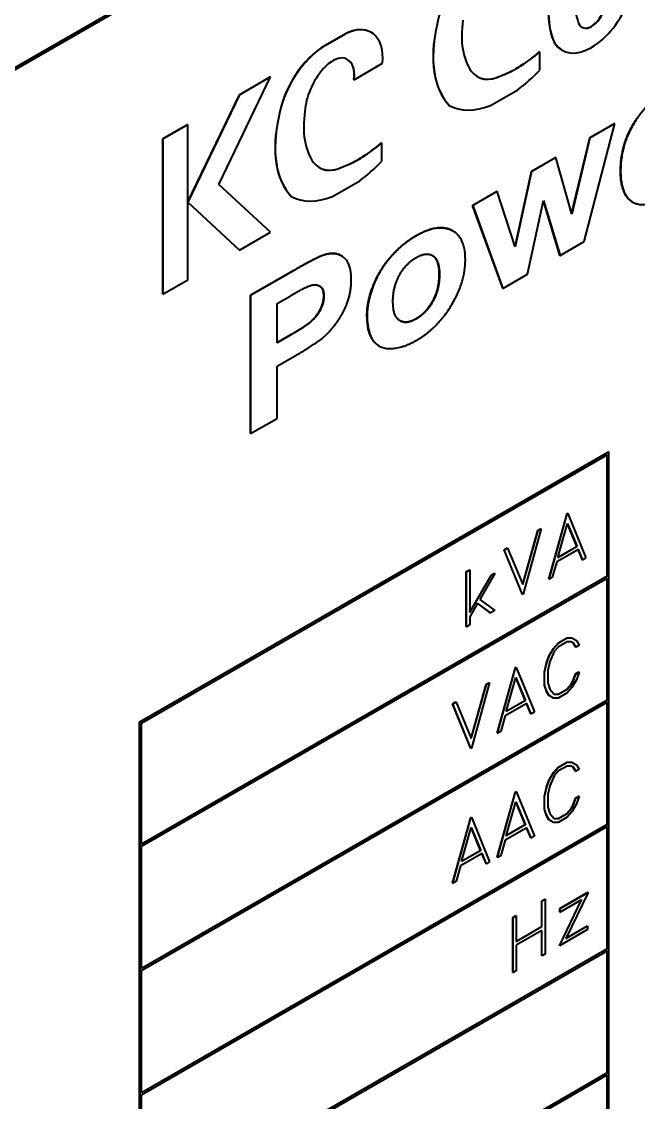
# Model space of a CAD drawing. Header units: millimetres. Extents: x 0 to 5887, y 0 to 4158.
# Drawn here: x 5422.63 to 5435.39, y 3202.03 to 3224.39 of the extents above; entities that cross this region are included whole.
import ezdxf

# ---------------------------------------------------------------- set-up
doc = ezdxf.new("R2010")
doc.units = ezdxf.units.MM
doc.header["$LTSCALE"] = 7
doc.layers.add('가시적인 것(ISO)', color=3, linetype='Continuous', lineweight=40)
doc.layers.add('가시적인 좁은 것(ISO)', color=3, linetype='Continuous', lineweight=35)

msp = doc.modelspace()

# ---------------------------------------------------------------- linework, layer by layer
at = {"layer": '가시적인 것(ISO)'}
for p, q in [((5411.8745, 3217.3254), (5461.9772, 3246.1776)), ((5461.9808, 3246.1756), (5411.878, 3217.3233)), ((5411.9058, 3217.2985), (5461.953, 3246.1187)), ((5431.2196, 3224.3021), (5431.2231, 3224.3)), ((5434.4199, 3224.2915), (5434.4235, 3224.2894)), ((5428.9097, 3223.8986), (5429.3297, 3224.1405)), ((5429.3332, 3224.1384), (5428.9132, 3223.8966)), ((5429.3297, 3224.1405), (5429.3332, 3224.1384)), ((5429.8589, 3224.1692), (5429.8624, 3224.1672)), ((5428.9097, 3223.8986), (5428.9132, 3223.8966)), ((5433.3484, 3223.7659), (5433.3519, 3223.7639)), ((5433.3519, 3223.3831), (5433.3519, 3223.7639)), ((5433.6571, 3223.9464), (5433.6606, 3223.9443)), ((5433.8087, 3223.7981), (5433.8122, 3223.796)), ((5434.4187, 3223.8545), (5434.4259, 3223.8586)), ((5429.5101, 3223.1886), (5430.1005, 3223.5286)), ((5426.7126, 3221.0231), (5427.7811, 3223.2446)), ((5427.1375, 3222.8781), (5427.7776, 3223.2467)), ((5427.7811, 3223.2446), (5427.1411, 3222.876)), ((5427.7776, 3223.2467), (5427.7811, 3223.2446)), ((5429.5066, 3223.1906), (5429.5101, 3223.1886)), ((5432.558, 3223.2747), (5432.5615, 3223.2727)), ((5426.0726, 3220.6639), (5427.1375, 3222.8781)), ((5427.1411, 3222.876), (5426.0726, 3220.6545)), ((5427.1375, 3222.8781), (5427.1411, 3222.876)), ((5432.3302, 3222.6518), (5432.8985, 3222.979)), ((5431.4771, 3222.6591), (5431.4806, 3222.6571)), ((5427.9509, 3222.4198), (5427.9544, 3222.4177)), ((5425.5505, 3221.9642), (5426.069, 3222.2628)), ((5426.0726, 3222.2607), (5425.554, 3221.9621)), ((5426.069, 3222.2628), (5426.0726, 3222.2607)), ((5426.0726, 3220.6545), (5426.0726, 3222.2607)), ((5434.2699, 3219.8403), (5434.9038, 3222.2794)), ((5434.3852, 3221.9849), (5434.9002, 3222.2814)), ((5434.9038, 3222.2794), (5434.3888, 3221.9828)), ((5434.9002, 3222.2814), (5434.9038, 3222.2794)), ((5425.5505, 3218.7517), (5425.5505, 3221.9642)), ((5425.5505, 3221.9642), (5425.554, 3221.9621)), ((5425.554, 3221.9621), (5425.554, 3218.7497)), ((5434.0112, 3220.4156), (5434.3852, 3221.9849)), ((5434.3888, 3221.9828), (5434.0134, 3220.4079)), ((5434.3852, 3221.9849), (5434.3888, 3221.9828)), ((5430.0797, 3221.8836), (5430.0832, 3221.8816)), ((5430.0832, 3221.5008), (5430.0832, 3221.8816)), ((5433.178, 3221.2896), (5433.6798, 3221.5786)), ((5433.6833, 3221.5766), (5433.1815, 3221.2876)), ((5433.6798, 3221.5786), (5433.6833, 3221.5766)), ((5434.0134, 3220.4079), (5433.6833, 3221.5766)), ((5429.2893, 3221.3924), (5429.2928, 3221.3904)), ((5432.8396, 3219.7407), (5433.178, 3221.2896)), ((5433.1815, 3221.2876), (5432.842, 3219.7333)), ((5433.178, 3221.2896), (5433.1815, 3221.2876)), ((5429.0615, 3220.7695), (5429.6298, 3221.0967)), ((5427.7811, 3220.0322), (5426.7126, 3221.0231)), ((5431.9613, 3220.589), (5432.4687, 3220.8812)), ((5432.4723, 3220.8792), (5431.9648, 3220.587)), ((5432.4687, 3220.8812), (5432.4723, 3220.8792)), ((5432.842, 3219.7333), (5432.4723, 3220.8792)), ((5426.0726, 3219.0483), (5426.0726, 3220.6545)), ((5426.0726, 3220.6545), (5427.1411, 3219.6636)), ((5427.1375, 3219.6656), (5426.0726, 3220.6533)), ((5428.2084, 3220.7768), (5428.2119, 3220.7748)), ((5433.0948, 3219.1635), (5433.4305, 3220.6916)), ((5433.7665, 3219.5545), (5433.4293, 3220.686)), ((5433.4305, 3220.6916), (5433.7701, 3219.5524)), ((5435.2696, 3220.6578), (5435.2731, 3220.6557)), ((5432.5857, 3218.8745), (5431.9613, 3220.589)), ((5431.9613, 3220.589), (5431.9648, 3220.587)), ((5431.9648, 3220.587), (5432.5892, 3218.8724)), ((5427.1411, 3219.6636), (5427.7811, 3220.0322)), ((5431.5498, 3220.0625), (5431.5533, 3220.0604)), ((5433.7701, 3219.5524), (5434.2699, 3219.8403)), ((5427.1375, 3219.6656), (5427.1411, 3219.6636)), ((5429.2445, 3219.5478), (5429.248, 3219.5458)), ((5433.7665, 3219.5545), (5433.7701, 3219.5524)), ((5425.554, 3218.7497), (5426.0726, 3219.0483)), ((5427.3662, 3218.7302), (5428.2471, 3219.2375)), ((5428.2506, 3219.2354), (5427.3697, 3218.7281)), ((5432.5892, 3218.8724), (5433.0948, 3219.1635)), ((5432.5857, 3218.8745), (5432.5892, 3218.8724)), ((5425.5505, 3218.7517), (5425.554, 3218.7497)), ((5427.3662, 3215.8688), (5427.3662, 3218.7302)), ((5427.3662, 3218.7302), (5427.3697, 3218.7281)), ((5427.3697, 3218.7281), (5427.3697, 3215.8667)), ((5427.9186, 3218.5601), (5428.1846, 3218.7132)), ((5427.9186, 3217.7466), (5427.9186, 3218.5601)), ((5427.9186, 3217.7506), (5428.215, 3217.9213)), ((5428.2186, 3217.9193), (5427.9186, 3217.7466)), ((5430.0252, 3217.682), (5430.0287, 3217.6799)), ((5427.9186, 3217.2624), (5428.277, 3217.4688)), ((5427.9186, 3216.1828), (5427.9186, 3217.2624)), ((5427.3697, 3215.8667), (5427.9186, 3216.1828)), ((5427.3662, 3215.8688), (5427.3697, 3215.8667)), ((5425.0733, 3209.9032), (5434.7794, 3215.4925)), ((5434.783, 3215.4905), (5425.0769, 3209.9011)), ((5434.7794, 3215.4925), (5434.783, 3215.4905)), ((5434.783, 3200.0712), (5434.783, 3215.4905)), ((5425.1122, 3209.8806), (5434.7476, 3215.4293)), ((5434.7441, 3212.9227), (5434.7441, 3215.4272)), ((5434.7476, 3215.4293), (5434.7476, 3212.9207)), ((5433.5391, 3212.8573), (5433.9152, 3214.2114)), ((5433.5426, 3212.8553), (5433.9187, 3214.2094)), ((5433.9152, 3214.2114), (5433.9289, 3214.2193)), ((5433.9152, 3214.2114), (5433.9187, 3214.2094)), ((5433.9187, 3214.2094), (5433.9325, 3214.2173)), ((5433.9289, 3214.2193), (5433.9325, 3214.2173)), ((5433.9325, 3214.2173), (5434.3077, 3213.2959)), ((5433.3834, 3213.9011), (5433.0081, 3212.5475)), ((5433.3121, 3213.8641), (5433.3798, 3213.9031)), ((5433.3156, 3213.8621), (5433.3834, 3213.9011)), ((5433.3798, 3213.9031), (5433.3834, 3213.9011)), ((5433.7265, 3213.303), (5433.9251, 3214.0078)), ((5434.1202, 3213.5337), (5433.9241, 3214.0039)), ((5433.9251, 3214.0078), (5434.1237, 3213.5317)), ((5432.9984, 3212.7534), (5433.3121, 3213.8641)), ((5433.0008, 3212.7475), (5433.3156, 3213.8621)), ((5433.3121, 3213.8641), (5433.3156, 3213.8621)), ((5432.6147, 3213.4625), (5432.6834, 3213.502)), ((5432.6147, 3213.4625), (5432.6183, 3213.4605)), ((5432.9909, 3212.5416), (5432.6147, 3213.4625)), ((5432.6183, 3213.4605), (5432.6869, 3213.5)), ((5432.9944, 3212.5396), (5432.6183, 3213.4605)), ((5432.6834, 3213.502), (5432.6869, 3213.5)), ((5432.6869, 3213.5), (5433.0008, 3212.7475)), ((5434.1494, 3213.4692), (5433.7018, 3213.2115)), ((5434.1237, 3213.5317), (5433.7265, 3213.303)), ((5433.7279, 3213.3078), (5434.1202, 3213.5337)), ((5434.1202, 3213.5337), (5434.1237, 3213.5317)), ((5434.2364, 3213.2589), (5434.1472, 3213.468)), ((5434.24, 3213.2569), (5434.1494, 3213.4692)), ((5434.2364, 3213.2589), (5434.24, 3213.2569)), ((5434.3077, 3213.2959), (5434.24, 3213.2569)), ((5431.8323, 3213.0119), (5431.8991, 3213.0504)), ((5431.8323, 3213.0119), (5431.8358, 3213.0099)), ((5431.8323, 3211.8745), (5431.8323, 3213.0119)), ((5431.8358, 3213.0099), (5431.9026, 3213.0484)), ((5431.8358, 3211.8724), (5431.8358, 3213.0099)), ((5431.8991, 3213.0504), (5431.9026, 3213.0484)), ((5431.9026, 3213.0484), (5431.9026, 3212.1638)), ((5433.7018, 3213.2115), (5433.6112, 3212.8948)), ((5425.1122, 3207.3761), (5434.7441, 3212.9227)), ((5434.7476, 3212.9207), (5425.1122, 3207.372)), ((5425.1122, 3207.3312), (5434.7476, 3212.8798)), ((5431.9026, 3212.1719), (5432.3429, 3212.9346)), ((5431.9026, 3212.1638), (5432.3465, 3212.9326)), ((5432.4215, 3212.9758), (5432.1113, 3212.4384)), ((5432.3429, 3212.9346), (5432.418, 3212.9778)), ((5432.3429, 3212.9346), (5432.3465, 3212.9326)), ((5432.3465, 3212.9326), (5432.4215, 3212.9758)), ((5432.418, 3212.9778), (5432.4215, 3212.9758)), ((5433.5391, 3212.8573), (5433.5426, 3212.8553)), ((5433.6112, 3212.8948), (5433.5426, 3212.8553)), ((5434.7441, 3212.9227), (5434.7476, 3212.9207)), ((5434.7441, 3210.3528), (5434.7441, 3212.8778)), ((5434.7476, 3212.8798), (5434.7476, 3210.3508)), ((5432.0646, 3212.3586), (5431.9026, 3212.077)), ((5432.3274, 3212.1596), (5432.0644, 3212.3582)), ((5432.3309, 3212.1575), (5432.0646, 3212.3586)), ((5432.1113, 3212.4384), (5432.4197, 3212.2087)), ((5432.9909, 3212.5416), (5432.9944, 3212.5396)), ((5433.0081, 3212.5475), (5432.9944, 3212.5396)), ((5432.3274, 3212.1596), (5432.3309, 3212.1575)), ((5432.4197, 3212.2087), (5432.3309, 3212.1575)), ((5431.9026, 3211.9109), (5431.8358, 3211.8724)), ((5431.9026, 3212.077), (5431.9026, 3211.9109)), ((5431.8323, 3211.8745), (5431.8358, 3211.8724)), ((5433.6339, 3211.4245), (5433.7291, 3211.5343)), ((5433.6375, 3211.4225), (5433.7326, 3211.5323)), ((5433.7381, 3211.4582), (5433.6503, 3211.3579)), ((5433.7291, 3211.5343), (5433.9176, 3211.6429)), ((5433.7291, 3211.5343), (5433.7326, 3211.5323)), ((5433.7326, 3211.5323), (5433.9212, 3211.6409)), ((5433.9166, 3211.561), (5433.7381, 3211.4582)), ((5434.0035, 3211.5592), (5433.9166, 3211.561)), ((5433.9176, 3211.6429), (5434.0137, 3211.6432)), ((5433.9176, 3211.6429), (5433.9212, 3211.6409)), ((5433.9212, 3211.6409), (5434.0173, 3211.6412)), ((5434.0475, 3211.5348), (5434.0035, 3211.5592)), ((5434.0137, 3211.6432), (5434.0173, 3211.6412)), ((5434.0173, 3211.6412), (5434.1115, 3211.5865)), ((5434.0924, 3211.4536), (5434.044, 3211.5367)), ((5434.096, 3211.4516), (5434.0475, 3211.5348)), ((5434.0924, 3211.4536), (5434.096, 3211.4516)), ((5434.1655, 3211.4917), (5434.096, 3211.4516)), ((5434.1115, 3211.5865), (5434.1655, 3211.4917)), ((5433.4939, 3211.1259), (5433.5397, 3211.2623)), ((5433.4974, 3211.1239), (5433.5432, 3211.2603)), ((5433.5397, 3211.2623), (5433.6339, 3211.4245)), ((5433.5397, 3211.2623), (5433.5432, 3211.2603)), ((5433.5432, 3211.2603), (5433.6375, 3211.4225)), ((5433.6503, 3211.3579), (5433.5615, 3211.1502)), ((5433.6339, 3211.4245), (5433.6375, 3211.4225)), ((5432.4708, 3209.6722), (5432.8469, 3211.0263)), ((5432.4743, 3209.6702), (5432.8504, 3211.0243)), ((5432.8469, 3211.0263), (5432.8606, 3211.0342)), ((5432.8469, 3211.0263), (5432.8504, 3211.0243)), ((5432.8504, 3211.0243), (5432.8641, 3211.0322)), ((5432.8606, 3211.0342), (5432.8641, 3211.0322)), ((5432.8641, 3211.0322), (5433.2394, 3210.1108)), ((5433.4463, 3210.9366), (5433.4939, 3211.1259)), ((5433.4499, 3210.9346), (5433.4974, 3211.1239)), ((5433.4939, 3211.1259), (5433.4974, 3211.1239)), ((5433.5615, 3211.1502), (5433.5167, 3210.9699)), ((5432.6582, 3210.1179), (5432.8568, 3210.8227)), ((5433.0519, 3210.3487), (5432.8557, 3210.8188)), ((5432.8568, 3210.8227), (5433.0554, 3210.3466)), ((5433.4463, 3210.9366), (5433.4499, 3210.9346)), ((5433.4463, 3210.6689), (5433.4463, 3210.9366)), ((5433.4499, 3210.6669), (5433.4499, 3210.9346)), ((5433.5167, 3210.9699), (5433.5167, 3210.7085)), ((5434.1115, 3210.777), (5434.0173, 3210.6138)), ((5434.0439, 3210.757), (5434.0924, 3210.896)), ((5434.0475, 3210.7549), (5434.096, 3210.894)), ((5434.0924, 3210.896), (5434.162, 3210.9361)), ((5434.0924, 3210.896), (5434.096, 3210.894)), ((5434.096, 3210.894), (5434.1655, 3210.934)), ((5434.1655, 3210.934), (5434.1115, 3210.777)), ((5434.162, 3210.9361), (5434.1655, 3210.934)), ((5431.9301, 3209.5683), (5432.2438, 3210.679)), ((5431.9325, 3209.5624), (5432.2473, 3210.677)), ((5432.315, 3210.716), (5431.9398, 3209.3624)), ((5432.2438, 3210.679), (5432.3115, 3210.718)), ((5432.2438, 3210.679), (5432.2473, 3210.677)), ((5432.2473, 3210.677), (5432.315, 3210.716)), ((5432.3115, 3210.718), (5432.315, 3210.716)), ((5433.4463, 3210.6689), (5433.4499, 3210.6669)), ((5433.4939, 3210.5344), (5433.4463, 3210.6689)), ((5433.4974, 3210.5324), (5433.4499, 3210.6669)), ((5433.5167, 3210.7085), (5433.5615, 3210.5799)), ((5433.5615, 3210.5799), (5433.6503, 3210.4754)), ((5433.7346, 3210.4773), (5433.9131, 3210.58)), ((5433.7381, 3210.4752), (5433.9166, 3210.578)), ((5433.9131, 3210.58), (5434, 3210.682)), ((5433.9131, 3210.58), (5433.9166, 3210.578)), ((5433.9166, 3210.578), (5434.0035, 3210.6799)), ((5434.0173, 3210.6138), (5433.9212, 3210.5034)), ((5434, 3210.682), (5434.0439, 3210.757)), ((5434, 3210.682), (5434.0035, 3210.6799)), ((5434.0035, 3210.6799), (5434.0475, 3210.7549)), ((5434.0439, 3210.757), (5434.0475, 3210.7549)), ((5425.1122, 3204.8062), (5434.7441, 3210.3528)), ((5434.7476, 3210.3508), (5425.1122, 3204.8022)), ((5433.0554, 3210.3466), (5432.6582, 3210.1179)), ((5432.6596, 3210.1228), (5433.0519, 3210.3487)), ((5433.0519, 3210.3487), (5433.0554, 3210.3466)), ((5433.4939, 3210.5344), (5433.4974, 3210.5324)), ((5433.5397, 3210.4507), (5433.4939, 3210.5344)), ((5433.5432, 3210.4487), (5433.4974, 3210.5324)), ((5433.5397, 3210.4507), (5433.5432, 3210.4487)), ((5433.6375, 3210.395), (5433.5432, 3210.4487)), ((5433.7326, 3210.3948), (5433.6375, 3210.395)), ((5433.6485, 3210.4775), (5433.7346, 3210.4773)), ((5433.6503, 3210.4754), (5433.7381, 3210.4752)), ((5433.9212, 3210.5034), (5433.7326, 3210.3948)), ((5433.7346, 3210.4773), (5433.7381, 3210.4752)), ((5434.7441, 3210.3528), (5434.7476, 3210.3508)), ((5425.1122, 3204.7613), (5434.7476, 3210.3099)), ((5431.5464, 3210.2774), (5431.6151, 3210.3169)), ((5431.5464, 3210.2774), (5431.55, 3210.2754)), ((5431.9226, 3209.3566), (5431.5464, 3210.2774)), ((5431.55, 3210.2754), (5431.6186, 3210.3149)), ((5431.9261, 3209.3545), (5431.55, 3210.2754)), ((5431.6151, 3210.3169), (5431.6186, 3210.3149)), ((5431.6186, 3210.3149), (5431.9325, 3209.5624)), ((5433.081, 3210.2841), (5432.6335, 3210.0264)), ((5433.1681, 3210.0738), (5433.0789, 3210.2829)), ((5433.1716, 3210.0718), (5433.081, 3210.2841)), ((5433.2394, 3210.1108), (5433.1716, 3210.0718)), ((5434.7441, 3207.7829), (5434.7441, 3210.3079)), ((5434.7476, 3210.3099), (5434.7476, 3207.7809)), ((5425.0733, 3194.4838), (5425.0733, 3209.9032)), ((5425.0733, 3209.9032), (5425.0769, 3209.9011)), ((5425.0769, 3209.9011), (5425.0769, 3194.4818)), ((5425.1122, 3207.372), (5425.1122, 3209.8806)), ((5432.6335, 3210.0264), (5432.5429, 3209.7097)), ((5433.1681, 3210.0738), (5433.1716, 3210.0718)), ((5432.4708, 3209.6722), (5432.4743, 3209.6702)), ((5432.5429, 3209.7097), (5432.4743, 3209.6702)), ((5431.9226, 3209.3566), (5431.9261, 3209.3545)), ((5431.9398, 3209.3624), (5431.9261, 3209.3545)), ((5433.7291, 3208.9644), (5433.9176, 3209.073)), ((5433.7326, 3208.9624), (5433.9212, 3209.071)), ((5433.9166, 3208.9911), (5433.7381, 3208.8883)), ((5434.0035, 3208.9893), (5433.9166, 3208.9911)), ((5433.9176, 3209.073), (5434.0137, 3209.0733)), ((5433.9176, 3209.073), (5433.9212, 3209.071)), ((5433.9212, 3209.071), (5434.0173, 3209.0713)), ((5434.0475, 3208.9649), (5434.0035, 3208.9893)), ((5434.0137, 3209.0733), (5434.0173, 3209.0713)), ((5434.0173, 3209.0713), (5434.1115, 3209.0166)), ((5434.1115, 3209.0166), (5434.1655, 3208.9218)), ((5433.5397, 3208.6924), (5433.6339, 3208.8546)), ((5433.5432, 3208.6904), (5433.6375, 3208.8526)), ((5433.6503, 3208.788), (5433.5615, 3208.5803)), ((5433.6339, 3208.8546), (5433.7291, 3208.9644)), ((5433.6339, 3208.8546), (5433.6375, 3208.8526)), ((5433.6375, 3208.8526), (5433.7326, 3208.9624)), ((5433.7381, 3208.8883), (5433.6503, 3208.788)), ((5433.7291, 3208.9644), (5433.7326, 3208.9624)), ((5434.0924, 3208.8837), (5434.044, 3208.9668)), ((5434.096, 3208.8817), (5434.0475, 3208.9649)), ((5434.0924, 3208.8837), (5434.096, 3208.8817)), ((5434.1655, 3208.9218), (5434.096, 3208.8817)), ((5433.4463, 3208.3667), (5433.4939, 3208.556)), ((5433.4499, 3208.3647), (5433.4974, 3208.554)), ((5433.4939, 3208.556), (5433.5397, 3208.6924)), ((5433.4939, 3208.556), (5433.4974, 3208.554)), ((5433.4974, 3208.554), (5433.5432, 3208.6904)), ((5433.5615, 3208.5803), (5433.5167, 3208.4)), ((5433.5397, 3208.6924), (5433.5432, 3208.6904)), ((5432.4708, 3207.1023), (5432.8469, 3208.4564)), ((5432.4743, 3207.1003), (5432.8504, 3208.4544)), ((5432.8469, 3208.4564), (5432.8606, 3208.4643)), ((5432.8469, 3208.4564), (5432.8504, 3208.4544)), ((5432.8504, 3208.4544), (5432.8641, 3208.4623)), ((5432.8606, 3208.4643), (5432.8641, 3208.4623)), ((5432.8641, 3208.4623), (5433.2394, 3207.5409)), ((5433.4463, 3208.3667), (5433.4499, 3208.3647)), ((5433.4463, 3208.099), (5433.4463, 3208.3667)), ((5433.4499, 3208.097), (5433.4499, 3208.3647)), ((5433.5167, 3208.4), (5433.5167, 3208.1386)), ((5434.0439, 3208.1871), (5434.0924, 3208.3261)), ((5434.0475, 3208.1851), (5434.096, 3208.3241)), ((5434.0924, 3208.3261), (5434.162, 3208.3662)), ((5434.0924, 3208.3261), (5434.096, 3208.3241)), ((5434.096, 3208.3241), (5434.1655, 3208.3641)), ((5434.1655, 3208.3641), (5434.1115, 3208.2071)), ((5434.162, 3208.3662), (5434.1655, 3208.3641)), ((5432.6582, 3207.548), (5432.8568, 3208.2528)), ((5433.0519, 3207.7788), (5432.8557, 3208.2489)), ((5432.8568, 3208.2528), (5433.0554, 3207.7767)), ((5433.4463, 3208.099), (5433.4499, 3208.097)), ((5433.4939, 3207.9645), (5433.4463, 3208.099)), ((5433.4974, 3207.9625), (5433.4499, 3208.097)), ((5433.5167, 3208.1386), (5433.5615, 3208.01)), ((5433.9131, 3208.0101), (5434, 3208.1121)), ((5433.9166, 3208.0081), (5434.0035, 3208.11)), ((5434, 3208.1121), (5434.0439, 3208.1871)), ((5434, 3208.1121), (5434.0035, 3208.11)), ((5434.0035, 3208.11), (5434.0475, 3208.1851)), ((5434.1115, 3208.2071), (5434.0173, 3208.0439)), ((5434.0439, 3208.1871), (5434.0475, 3208.1851)), ((5431.5464, 3206.5701), (5431.9226, 3207.9241)), ((5431.55, 3206.568), (5431.9261, 3207.9221)), ((5431.9226, 3207.9241), (5431.9363, 3207.932)), ((5431.9226, 3207.9241), (5431.9261, 3207.9221)), ((5431.9261, 3207.9221), (5431.9398, 3207.93)), ((5431.9363, 3207.932), (5431.9398, 3207.93)), ((5431.9398, 3207.93), (5432.315, 3207.0086)), ((5433.4939, 3207.9645), (5433.4974, 3207.9625)), ((5433.5397, 3207.8808), (5433.4939, 3207.9645)), ((5433.5432, 3207.8788), (5433.4974, 3207.9625)), ((5433.5397, 3207.8808), (5433.5432, 3207.8788)), ((5433.6375, 3207.8252), (5433.5432, 3207.8788)), ((5433.5615, 3208.01), (5433.6503, 3207.9055)), ((5433.6485, 3207.9076), (5433.7346, 3207.9074)), ((5433.6503, 3207.9055), (5433.7381, 3207.9053)), ((5433.9212, 3207.9335), (5433.7326, 3207.8249)), ((5433.7346, 3207.9074), (5433.9131, 3208.0101)), ((5433.7346, 3207.9074), (5433.7381, 3207.9053)), ((5433.7381, 3207.9053), (5433.9166, 3208.0081)), ((5433.9131, 3208.0101), (5433.9166, 3208.0081)), ((5434.0173, 3208.0439), (5433.9212, 3207.9335)), ((5425.1122, 3202.2363), (5434.7441, 3207.7829)), ((5434.7476, 3207.7809), (5425.1122, 3202.2323)), ((5425.1122, 3202.1914), (5434.7476, 3207.74)), ((5431.7339, 3207.0157), (5431.9325, 3207.7205)), ((5432.1276, 3207.2465), (5431.9314, 3207.7167)), ((5431.9325, 3207.7205), (5432.1311, 3207.2444)), ((5433.081, 3207.7142), (5432.6335, 3207.4565)), ((5433.0554, 3207.7767), (5432.6582, 3207.548)), ((5432.6596, 3207.5529), (5433.0519, 3207.7788)), ((5433.0519, 3207.7788), (5433.0554, 3207.7767)), ((5433.1681, 3207.5039), (5433.0789, 3207.713)), ((5433.1716, 3207.5019), (5433.081, 3207.7142)), ((5433.7326, 3207.8249), (5433.6375, 3207.8252)), ((5434.7441, 3207.7829), (5434.7476, 3207.7809)), ((5434.7441, 3205.2131), (5434.7441, 3207.738)), ((5434.7476, 3207.74), (5434.7476, 3205.211)), ((5432.6335, 3207.4565), (5432.5429, 3207.1398)), ((5433.1681, 3207.5039), (5433.1716, 3207.5019)), ((5433.2394, 3207.5409), (5433.1716, 3207.5019)), ((5425.1122, 3204.8022), (5425.1122, 3207.3312)), ((5432.1311, 3207.2444), (5431.7339, 3207.0157)), ((5431.7353, 3207.0206), (5432.1276, 3207.2465)), ((5432.1276, 3207.2465), (5432.1311, 3207.2444)), ((5432.1567, 3207.182), (5431.7092, 3206.9243)), ((5432.2438, 3206.9716), (5432.1546, 3207.1807)), ((5432.2473, 3206.9696), (5432.1567, 3207.182)), ((5432.2438, 3206.9716), (5432.2473, 3206.9696)), ((5432.315, 3207.0086), (5432.2473, 3206.9696)), ((5432.4708, 3207.1023), (5432.4743, 3207.1003)), ((5432.5429, 3207.1398), (5432.4743, 3207.1003)), ((5431.7092, 3206.9243), (5431.6186, 3206.6076)), ((5431.5464, 3206.5701), (5431.55, 3206.568)), ((5431.6186, 3206.6076), (5431.55, 3206.568)), ((5433.7667, 3206.0448), (5434.3479, 3206.3795)), ((5433.7703, 3206.0428), (5434.3514, 3206.3774)), ((5434.3514, 3206.3774), (5433.8938, 3205.4251)), ((5434.3479, 3206.3795), (5434.3514, 3206.3774)), ((5433.3924, 3206.2007), (5433.4592, 3206.2391)), ((5433.3924, 3206.2007), (5433.396, 3206.1986)), ((5433.3924, 3205.6706), (5433.3924, 3206.2007)), ((5433.396, 3206.1986), (5433.4628, 3206.2371)), ((5433.396, 3205.6685), (5433.396, 3206.1986)), ((5433.4592, 3206.2391), (5433.4628, 3206.2371)), ((5433.4628, 3206.2371), (5433.4628, 3205.0996)), ((5433.7567, 3205.273), (5434.2115, 3206.2197)), ((5433.7602, 3205.2709), (5434.2178, 3206.2232)), ((5434.2178, 3206.2232), (5433.7703, 3205.9655)), ((5432.7957, 3205.8571), (5432.8625, 3205.8955)), ((5432.7957, 3205.8571), (5432.7993, 3205.855)), ((5432.7957, 3204.7196), (5432.7957, 3205.8571)), ((5432.7993, 3205.855), (5432.8661, 3205.8935)), ((5432.7993, 3204.7176), (5432.7993, 3205.855)), ((5432.8625, 3205.8955), (5432.8661, 3205.8935)), ((5432.8661, 3205.8935), (5432.8661, 3205.3634)), ((5433.7667, 3206.0448), (5433.7703, 3206.0428)), ((5433.7667, 3205.9676), (5433.7667, 3206.0448)), ((5433.7667, 3205.9676), (5433.7703, 3205.9655)), ((5433.7703, 3205.9655), (5433.7703, 3206.0428)), ((5432.8661, 3205.3674), (5433.3924, 3205.6706)), ((5432.8661, 3205.3634), (5433.396, 3205.6685)), ((5433.3924, 3205.6706), (5433.396, 3205.6685)), ((5433.8938, 3205.4251), (5434.3413, 3205.6828)), ((5433.8965, 3205.4307), (5434.3378, 3205.6848)), ((5434.3378, 3205.6848), (5434.3413, 3205.6828)), ((5434.3413, 3205.6828), (5434.3413, 3205.6056)), ((5433.396, 3205.5913), (5432.8661, 3205.2861)), ((5433.3924, 3205.0632), (5433.3924, 3205.5892)), ((5433.396, 3205.0612), (5433.396, 3205.5913)), ((5434.3413, 3205.6056), (5433.7602, 3205.2709)), ((5425.1122, 3199.6664), (5434.7441, 3205.2131)), ((5434.7476, 3205.211), (5425.1122, 3199.6624)), ((5432.8661, 3205.2861), (5432.8661, 3204.756)), ((5433.7567, 3205.273), (5433.7602, 3205.2709)), ((5434.7441, 3205.2131), (5434.7476, 3205.211)), ((5425.1122, 3199.6215), (5434.7476, 3205.1701)), ((5433.3924, 3205.0632), (5433.396, 3205.0612)), ((5433.4628, 3205.0996), (5433.396, 3205.0612)), ((5434.7441, 3202.6432), (5434.7441, 3205.1681)), ((5434.7476, 3205.1701), (5434.7476, 3202.6411)), ((5425.1122, 3202.2323), (5425.1122, 3204.7613)), ((5432.8661, 3204.756), (5432.7993, 3204.7176)), ((5432.7957, 3204.7196), (5432.7993, 3204.7176)), ((5425.1122, 3197.0965), (5434.7441, 3202.6432)), ((5434.7476, 3202.6411), (5425.1122, 3197.0925)), ((5425.1122, 3197.0516), (5434.7476, 3202.6002)), ((5434.7441, 3202.6432), (5434.7476, 3202.6411)), ((5434.7441, 3200.0937), (5434.7441, 3202.5982)), ((5434.7476, 3202.6002), (5434.7476, 3200.0917)), ((5425.1122, 3199.6624), (5425.1122, 3202.1914))]:
    msp.add_line(p, q, dxfattribs=at)
for centre, major_axis, start_param, end_param in [((5432.1982, 3224.6385), (0.7044, 1.2233), 0.8033174, 2.1561399), ((5432.2018, 3224.6365), (-0.7044, -1.2233), 3.9449101, 5.2977326), ((5435.4705, 3225.6597), (0.9858, 1.7119), 2.009645, 2.6988765), ((5434.9522, 3225.3669), (-1.0025, -1.7409), 5.074552, 5.9192027), ((5434.9557, 3225.3648), (-1.0025, -1.7409), 5.074552, 5.9192027), ((5434.4116, 3224.6272), (0.208, 0.3611), 3.9534607, 5.1395528), ((5434.4151, 3224.6252), (-0.208, -0.3611), 0.8118681, 1.9979602), ((5434.4247, 3224.8554), (0.6089, 1.0573), 3.9264391, 5.0039678), ((5433.1691, 3224.9191), (-1.0108, -1.7553), 5.3073899, 6.0350633), ((5429.2769, 3223.1586), (0.582, 1.0106), 0, 0.7193842), ((5429.2804, 3223.1566), (0.582, 1.0106), 5.3905242, 7.0025695), ((5432.9169, 3224.6853), (-1.2516, -2.1734), 5.2018489, 6.1192427), ((5432.9205, 3224.6833), (-1.2516, -2.1734), 5.2018489, 6.1192427), ((5434.4318, 3224.6348), (-0.208, -0.3611), 5.852154, 7.0382461), ((5434.4283, 3224.6369), (-0.208, -0.3611), 0.0084678, 0.7550608), ((5428.9295, 3222.7562), (0.7044, 1.2233), 0.8033174, 2.1561399), ((5428.9331, 3222.7541), (-0.7044, -1.2233), 3.9449101, 5.2977326), ((5432.8764, 3225.7276), (1.4034, 2.4371), 3.7642074, 4.1646796), ((5432.88, 3225.7256), (-1.4034, -2.4371), 0.6226147, 1.023087), ((5434.4176, 3224.8554), (-0.6089, -1.0573), 5.9877391, 6.2831853), ((5434.4211, 3224.8534), (-0.6089, -1.0573), 5.9877391, 7.0638858), ((5429.07, 3223.0628), (0.3153, 0.5475), 0.3076798, 1.2265335), ((5429.0154, 3222.995), (0.3535, 0.6139), 5.3376612, 6.5228493), ((5429.0119, 3222.997), (0.3535, 0.6139), 5.3376612, 6.2782043), ((5429.174, 3222.8789), (0.4812, 0.8357), 1.231756, 2.2910696), ((5432.6247, 3224.2285), (-0.5629, -0.9776), 6.0345438, 6.9872832), ((5432.4979, 3225.4801), (1.6912, 2.9368), 4.0929819, 4.289441), ((5432.6212, 3224.2305), (-0.5629, -0.9776), 0.0031281, 0.7040979), ((5432.5931, 3224.6296), (-1.1302, -1.9626), 0.0155078, 0.618559), ((5429.6482, 3222.803), (-1.2516, -2.1734), 5.2018489, 6.1192427), ((5429.6518, 3222.801), (-1.2516, -2.1734), 5.2018489, 6.1192427), ((5429.9004, 3223.0367), (-1.0108, -1.7553), 5.3073899, 6.0350633), ((5429.6077, 3223.8453), (1.4034, 2.4371), 3.7642074, 4.1646796), ((5429.6113, 3223.8433), (-1.4034, -2.4371), 0.6226147, 1.023087), ((5429.2292, 3223.5978), (1.6912, 2.9368), 4.0929819, 4.289441), ((5429.356, 3222.3461), (-0.5629, -0.9776), 6.0345438, 6.9872832), ((5429.3525, 3222.3482), (-0.5629, -0.9776), 0.0031281, 0.7040979), ((5429.3244, 3222.7473), (-1.1302, -1.9626), 0.0155078, 0.618559)]:
    msp.add_ellipse(centre, major_axis=major_axis, ratio=0.5780931, start_param=start_param, end_param=end_param, dxfattribs=at)
for points in [[(5435.0209, 3221.2975), (5435.0209, 3221.8144), (5435.5321, 3222.6911), (5435.9245, 3222.917)], [(5435.928, 3222.915), (5435.5357, 3222.6891), (5435.0245, 3221.8124), (5435.0245, 3221.2955)], [(5435.2152, 3220.6962), (5435.0209, 3220.8679), (5435.0209, 3221.2975)], [(5435.0245, 3221.2955), (5435.0245, 3220.8658), (5435.2188, 3220.6942)], [(5435.2696, 3220.6578), (5435.241, 3220.6743), (5435.2152, 3220.6962)], [(5435.2188, 3220.6942), (5435.4659, 3220.4832), (5435.979, 3220.7787)], [(5429.7769, 3218.3235), (5429.7769, 3218.5961), (5430.0335, 3219.2564), (5430.5013, 3219.794), (5430.7918, 3219.9613)], [(5430.7953, 3219.9593), (5430.5048, 3219.792), (5430.037, 3219.2543), (5429.7805, 3218.5941), (5429.7805, 3218.3215)], [(5431.812, 3219.4674), (5431.812, 3219.9341), (5431.2405, 3220.2156), (5430.7953, 3219.9593)], [(5428.2471, 3219.2375), (5428.747, 3219.5253), (5428.8998, 3219.5697)], [(5428.9033, 3219.5677), (5428.7505, 3219.5233), (5428.2506, 3219.2354)], [(5428.8998, 3219.5697), (5429.1001, 3219.6309), (5429.2445, 3219.5478)], [(5429.4522, 3219.0463), (5429.4522, 3219.3887), (5429.1372, 3219.6391), (5428.9033, 3219.5677)], [(5430.3143, 3218.6005), (5430.3143, 3218.908), (5430.5916, 3219.3949), (5430.7953, 3219.5122)], [(5430.7953, 3219.5122), (5431.0009, 3219.6306), (5431.2763, 3219.462), (5431.2763, 3219.1567)], [(5430.7972, 3217.7947), (5431.2348, 3218.0467), (5431.812, 3218.9985), (5431.812, 3219.4674)], [(5428.8467, 3217.8383), (5428.9901, 3217.9536), (5429.2711, 3218.3204), (5429.4522, 3218.7846), (5429.4522, 3219.0463)], [(5430.7918, 3218.2427), (5430.9974, 3218.3611), (5431.2728, 3218.8469), (5431.2728, 3219.1587)], [(5431.2763, 3219.1567), (5431.2763, 3218.8448), (5431.0009, 3218.3591), (5430.7953, 3218.2407)], [(5428.1846, 3218.7132), (5428.4808, 3218.8838), (5428.5789, 3218.9206)], [(5428.5789, 3218.9206), (5428.7128, 3218.9716), (5428.8863, 3218.8687), (5428.8863, 3218.7117)], [(5428.215, 3217.9213), (5428.5395, 3218.1082), (5428.7583, 3218.3236), (5428.8828, 3218.5872), (5428.8828, 3218.7137)], [(5428.8863, 3218.7117), (5428.8863, 3218.5852), (5428.7618, 3218.3216), (5428.543, 3218.1061), (5428.2186, 3217.9193)], [(5430.7953, 3218.2407), (5430.5916, 3218.1234), (5430.3143, 3218.2908), (5430.3143, 3218.6005)], [(5429.7805, 3218.3215), (5429.7805, 3217.9638), (5430.037, 3217.6143), (5430.5274, 3217.6393), (5430.7972, 3217.7947)], [(5430.4557, 3218.2054), (5430.5927, 3218.1281), (5430.7918, 3218.2427)], [(5428.277, 3217.4688), (5428.6487, 3217.6828), (5428.8467, 3217.8383)]]:
    msp.add_open_spline(points, degree=2, dxfattribs=at)
for points, knots in [([(5430.7918, 3219.9613), (5431.2369, 3220.2177), (5431.5366, 3220.0701), (5431.5498, 3220.0625)], [0, 0, 0, 1, 1.0485304, 1.0485304, 1.0485304]), ([(5431.2728, 3219.1587), (5431.2728, 3219.4641), (5431.1331, 3219.5495), (5431.1312, 3219.5507)], [0, 0, 0, 1, 1.014228, 1.014228, 1.014228]), ([(5428.8828, 3218.7137), (5428.8828, 3218.8707), (5428.7959, 3218.9222), (5428.7958, 3218.9223)], [0, 0, 0, 1, 1.0012824, 1.0012824, 1.0012824]), ([(5430.0252, 3217.682), (5429.956, 3217.7218), (5429.7769, 3217.9658), (5429.7769, 3218.3235)], [1.6037838, 1.6037838, 1.6037838, 2, 3, 3, 3])]:
    msp.add_open_spline(points, degree=2, knots=knots, dxfattribs=at)
at = {"layer": '가시적인 좁은 것(ISO)'}
for p, q in [((5435.0209, 3221.2975), (5435.0245, 3221.2955)), ((5435.2152, 3220.6962), (5435.2188, 3220.6942)), ((5430.7918, 3219.9613), (5430.7953, 3219.9593)), ((5428.8998, 3219.5697), (5428.9033, 3219.5677)), ((5428.2471, 3219.2375), (5428.2506, 3219.2354)), ((5431.2728, 3219.1587), (5431.2763, 3219.1567)), ((5428.8828, 3218.7137), (5428.8863, 3218.7117)), ((5429.7769, 3218.3235), (5429.7805, 3218.3215)), ((5430.7918, 3218.2427), (5430.7953, 3218.2407)), ((5428.215, 3217.9213), (5428.2186, 3217.9193))]:
    msp.add_line(p, q, dxfattribs=at)

doc.saveas('drawing.dxf')
